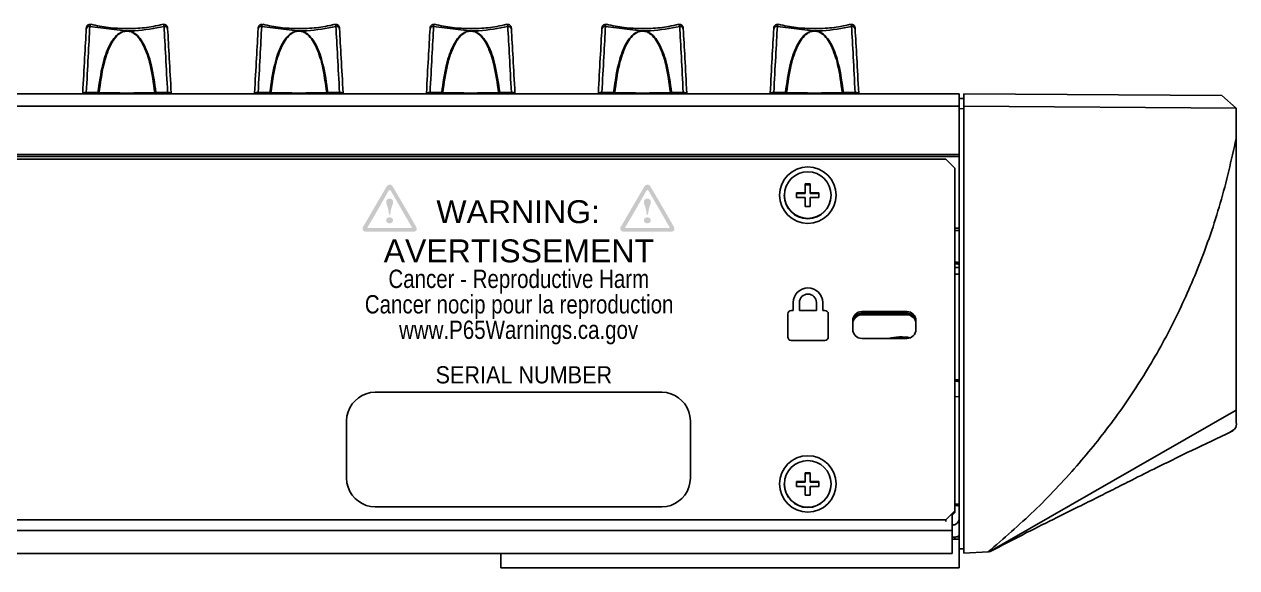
# Model space of a CAD drawing. Header units: inches. Extents: x 1.2 to 43.4, y 1.7 to 28.6.
# Drawn here: x 38.1 to 43.39, y 24.25 to 26.62 of the extents above; entities that cross this region are included whole.
import ezdxf

# ---------------------------------------------------------------- set-up
doc = ezdxf.new("R2010")
doc.units = ezdxf.units.IN
doc.header["$MEASUREMENT"] = 0
doc.layers.add('ARTWORK', color=2, linetype='Continuous')
doc.styles.add('Arial', font='arial.ttf')

msp = doc.modelspace()

# ---------------------------------------------------------------- hatches: boundary and pattern name
at = {"layer": 'ARTWORK'}
h = msp.add_hatch(color=256, dxfattribs=at)
h.paths.add_polyline_path([(39.8006, 25.7158), (39.5965, 25.7158), (39.592, 25.7161), (39.5883, 25.7171), (39.5852, 25.7186), (39.5829, 25.7206), (39.5812, 25.7228), (39.5801, 25.7254), (39.5797, 25.7281), (39.5798, 25.7309), (39.5805, 25.7336), (39.5817, 25.7362), (39.5914, 25.7528), (39.6005, 25.7685), (39.6092, 25.7835), (39.6179, 25.7984), (39.6268, 25.8137), (39.6362, 25.8298), (39.6463, 25.8471), (39.6574, 25.8661), (39.6698, 25.8872), (39.6837, 25.9109), (39.686, 25.9142), (39.6886, 25.9169), (39.6914, 25.919), (39.6943, 25.9204), (39.6973, 25.9211), (39.7003, 25.9211), (39.7033, 25.9203), (39.7061, 25.9187), (39.7088, 25.9163), (39.7112, 25.913), (39.7225, 25.8941), (39.7335, 25.8755), (39.7443, 25.8571), (39.7548, 25.8391), (39.7651, 25.8214), (39.7752, 25.8039), (39.785, 25.7868), (39.7947, 25.7701), (39.8041, 25.7537), (39.8132, 25.7376), (39.8148, 25.7344), (39.8158, 25.7313), (39.8161, 25.7282), (39.8159, 25.7253), (39.815, 25.7227), (39.8135, 25.7204), (39.8113, 25.7185), (39.8084, 25.717), (39.8049, 25.7161)])
h.paths.add_polyline_path([(39.7129, 25.7652), (39.7127, 25.7631), (39.7122, 25.7611), (39.7113, 25.7593), (39.7101, 25.7576), (39.7086, 25.7561), (39.7069, 25.7548), (39.7049, 25.7538), (39.7027, 25.753), (39.7004, 25.7525), (39.6979, 25.7524), (39.6954, 25.7525), (39.6931, 25.753), (39.6909, 25.7538), (39.6889, 25.7548), (39.6871, 25.7561), (39.6856, 25.7575), (39.6844, 25.7592), (39.6834, 25.7611), (39.6829, 25.7631), (39.6827, 25.7652), (39.6829, 25.7673), (39.6834, 25.7693), (39.6844, 25.7711), (39.6856, 25.7728), (39.6871, 25.7744), (39.6889, 25.7757), (39.6909, 25.7767), (39.6931, 25.7775), (39.6954, 25.778), (39.6979, 25.7782), (39.7004, 25.778), (39.7027, 25.7775), (39.7049, 25.7767), (39.7069, 25.7756), (39.7086, 25.7743), (39.7101, 25.7728), (39.7113, 25.7711), (39.7122, 25.7692), (39.7127, 25.7673)], flags=0)
h.paths.add_polyline_path([(39.6954, 25.7901), (39.6939, 25.8008), (39.6924, 25.8096), (39.6907, 25.8168), (39.689, 25.8226), (39.6874, 25.8274), (39.686, 25.8313), (39.6847, 25.8348), (39.6837, 25.838), (39.6831, 25.8413), (39.6828, 25.8449), (39.683, 25.8477), (39.6835, 25.8502), (39.6844, 25.8524), (39.6855, 25.8544), (39.6869, 25.8561), (39.6886, 25.8575), (39.6906, 25.8586), (39.6928, 25.8594), (39.6952, 25.8598), (39.6979, 25.86), (39.7006, 25.8598), (39.703, 25.8594), (39.7053, 25.8586), (39.7073, 25.8575), (39.709, 25.8561), (39.7104, 25.8544), (39.7116, 25.8524), (39.7124, 25.8502), (39.7129, 25.8477), (39.7131, 25.8449), (39.7129, 25.8413), (39.7122, 25.838), (39.7112, 25.8348), (39.71, 25.8313), (39.7085, 25.8274), (39.7069, 25.8226), (39.7052, 25.8168), (39.7036, 25.8096), (39.702, 25.8008), (39.7006, 25.7901)], flags=0)
h.paths.add_polyline_path([(39.7878, 25.7317), (39.7649, 25.7318), (39.743, 25.732), (39.7221, 25.732), (39.7023, 25.732), (39.6836, 25.732), (39.6661, 25.732), (39.6497, 25.7319), (39.6344, 25.7318), (39.6205, 25.7317), (39.6077, 25.7317), (39.6059, 25.7317), (39.6044, 25.7317), (39.6031, 25.7318), (39.6022, 25.732), (39.6015, 25.7324), (39.6012, 25.7329), (39.6011, 25.7336), (39.6013, 25.7346), (39.6019, 25.7358), (39.6028, 25.7374), (39.6137, 25.7553), (39.6249, 25.7743), (39.6362, 25.7937), (39.6473, 25.8129), (39.6579, 25.8314), (39.6676, 25.8486), (39.6762, 25.8639), (39.6835, 25.8768), (39.689, 25.8867), (39.6926, 25.893), (39.6935, 25.8944), (39.6945, 25.8956), (39.6956, 25.8964), (39.6968, 25.8969), (39.6979, 25.8971), (39.6991, 25.897), (39.7003, 25.8966), (39.7014, 25.8958), (39.7025, 25.8947), (39.7034, 25.8933), (39.7136, 25.8759), (39.7235, 25.8588), (39.7331, 25.8421), (39.7425, 25.8259), (39.7517, 25.81), (39.7606, 25.7946), (39.7692, 25.7795), (39.7777, 25.7648), (39.7859, 25.7505), (39.7939, 25.7366), (39.7945, 25.7352), (39.7947, 25.7342), (39.7945, 25.7333), (39.7941, 25.7327), (39.7934, 25.7322), (39.7924, 25.732), (39.7914, 25.7318), (39.7902, 25.7317), (39.789, 25.7317)], flags=16)
h.paths.add_polyline_path([(40.9252, 25.7158), (40.7211, 25.7158), (40.7166, 25.7161), (40.7129, 25.7171), (40.7098, 25.7186), (40.7075, 25.7206), (40.7058, 25.7228), (40.7047, 25.7254), (40.7043, 25.7281), (40.7044, 25.7309), (40.7051, 25.7336), (40.7063, 25.7362), (40.716, 25.7528), (40.7251, 25.7685), (40.7338, 25.7835), (40.7425, 25.7984), (40.7514, 25.8137), (40.7608, 25.8298), (40.7709, 25.8471), (40.782, 25.8661), (40.7944, 25.8872), (40.8084, 25.9109), (40.8106, 25.9142), (40.8132, 25.9169), (40.816, 25.919), (40.8189, 25.9204), (40.8219, 25.9211), (40.825, 25.9211), (40.8279, 25.9203), (40.8308, 25.9187), (40.8334, 25.9163), (40.8358, 25.913), (40.8471, 25.8941), (40.8581, 25.8755), (40.8689, 25.8571), (40.8794, 25.8391), (40.8897, 25.8214), (40.8998, 25.8039), (40.9096, 25.7868), (40.9193, 25.7701), (40.9287, 25.7537), (40.9378, 25.7376), (40.9394, 25.7344), (40.9404, 25.7313), (40.9407, 25.7282), (40.9405, 25.7253), (40.9396, 25.7227), (40.9381, 25.7204), (40.9359, 25.7185), (40.933, 25.717), (40.9295, 25.7161)])
h.paths.add_polyline_path([(40.8375, 25.7652), (40.8373, 25.7631), (40.8368, 25.7611), (40.8359, 25.7593), (40.8347, 25.7576), (40.8332, 25.7561), (40.8315, 25.7548), (40.8295, 25.7538), (40.8274, 25.753), (40.825, 25.7525), (40.8225, 25.7524), (40.82, 25.7525), (40.8177, 25.753), (40.8155, 25.7538), (40.8135, 25.7548), (40.8117, 25.7561), (40.8102, 25.7575), (40.809, 25.7592), (40.808, 25.7611), (40.8075, 25.7631), (40.8073, 25.7652), (40.8075, 25.7673), (40.808, 25.7693), (40.809, 25.7711), (40.8102, 25.7728), (40.8117, 25.7744), (40.8135, 25.7757), (40.8155, 25.7767), (40.8177, 25.7775), (40.82, 25.778), (40.8225, 25.7782), (40.825, 25.778), (40.8274, 25.7775), (40.8295, 25.7767), (40.8315, 25.7756), (40.8332, 25.7743), (40.8347, 25.7728), (40.8359, 25.7711), (40.8368, 25.7692), (40.8373, 25.7673)], flags=0)
h.paths.add_polyline_path([(40.82, 25.7901), (40.8185, 25.8008), (40.817, 25.8096), (40.8153, 25.8168), (40.8137, 25.8226), (40.8121, 25.8274), (40.8106, 25.8313), (40.8093, 25.8348), (40.8083, 25.838), (40.8077, 25.8413), (40.8075, 25.8449), (40.8076, 25.8477), (40.8082, 25.8502), (40.809, 25.8524), (40.8101, 25.8544), (40.8116, 25.8561), (40.8133, 25.8575), (40.8152, 25.8586), (40.8174, 25.8594), (40.8199, 25.8598), (40.8225, 25.86), (40.8252, 25.8598), (40.8277, 25.8594), (40.8299, 25.8586), (40.8319, 25.8575), (40.8336, 25.8561), (40.835, 25.8544), (40.8362, 25.8524), (40.837, 25.8502), (40.8375, 25.8477), (40.8377, 25.8449), (40.8375, 25.8413), (40.8368, 25.838), (40.8358, 25.8348), (40.8346, 25.8313), (40.8331, 25.8274), (40.8315, 25.8226), (40.8299, 25.8168), (40.8282, 25.8096), (40.8266, 25.8008), (40.8252, 25.7901)], flags=0)
h.paths.add_polyline_path([(40.9124, 25.7317), (40.8895, 25.7318), (40.8676, 25.732), (40.8467, 25.732), (40.8269, 25.732), (40.8082, 25.732), (40.7907, 25.732), (40.7743, 25.7319), (40.7591, 25.7318), (40.7451, 25.7317), (40.7323, 25.7317), (40.7305, 25.7317), (40.729, 25.7317), (40.7278, 25.7318), (40.7268, 25.732), (40.7261, 25.7324), (40.7258, 25.7329), (40.7257, 25.7336), (40.7259, 25.7346), (40.7265, 25.7358), (40.7274, 25.7374), (40.7383, 25.7553), (40.7495, 25.7743), (40.7608, 25.7937), (40.7719, 25.8129), (40.7825, 25.8314), (40.7922, 25.8486), (40.8008, 25.8639), (40.8081, 25.8768), (40.8136, 25.8867), (40.8172, 25.893), (40.8181, 25.8944), (40.8191, 25.8956), (40.8202, 25.8964), (40.8214, 25.8969), (40.8226, 25.8971), (40.8237, 25.897), (40.8249, 25.8966), (40.826, 25.8958), (40.8271, 25.8947), (40.8281, 25.8933), (40.8382, 25.8759), (40.8481, 25.8588), (40.8577, 25.8421), (40.8671, 25.8259), (40.8763, 25.81), (40.8852, 25.7946), (40.8938, 25.7795), (40.9023, 25.7648), (40.9105, 25.7505), (40.9184, 25.7366), (40.9191, 25.7352), (40.9193, 25.7342), (40.9191, 25.7333), (40.9187, 25.7327), (40.918, 25.7322), (40.917, 25.732), (40.916, 25.7318), (40.9148, 25.7317), (40.9136, 25.7317)], flags=16)

# ---------------------------------------------------------------- linework, layer by layer
for p, q in [((38.3743, 26.6036), (38.3742, 26.6008)), ((38.5443, 26.5918), (38.3898, 26.6111)), ((39.1243, 26.6036), (39.1242, 26.6008)), ((39.2943, 26.5918), (39.1398, 26.6111)), ((39.8743, 26.6036), (39.8742, 26.6008)), ((40.0443, 26.5918), (39.8898, 26.6111)), ((40.6243, 26.6036), (40.6242, 26.6008)), ((40.7943, 26.5918), (40.6398, 26.6111)), ((41.3743, 26.6036), (41.3742, 26.6008)), ((41.5443, 26.5918), (41.3898, 26.6111)), ((26.2938, 26.3178), (42.1835, 26.3178)), ((38.3586, 26.3178), (38.3586, 26.3208)), ((38.3742, 26.3227), (38.4252, 26.3227)), ((38.4301, 26.3226), (38.4252, 26.3227)), ((38.6781, 26.3227), (38.6732, 26.3226)), ((38.6781, 26.3227), (38.729, 26.3227)), ((38.7446, 26.3178), (38.7446, 26.3208)), ((39.1086, 26.3178), (39.1086, 26.3208)), ((39.1242, 26.3227), (39.1752, 26.3227)), ((39.1801, 26.3226), (39.1752, 26.3227)), ((39.4281, 26.3227), (39.4232, 26.3226)), ((39.4281, 26.3227), (39.479, 26.3227)), ((39.4946, 26.3178), (39.4946, 26.3208)), ((39.8586, 26.3178), (39.8586, 26.3208)), ((39.8742, 26.3227), (39.9252, 26.3227)), ((39.9301, 26.3226), (39.9252, 26.3227)), ((40.1781, 26.3227), (40.1732, 26.3226)), ((40.1781, 26.3227), (40.229, 26.3227)), ((40.2446, 26.3178), (40.2446, 26.3208)), ((40.6086, 26.3178), (40.6086, 26.3208)), ((40.6242, 26.3227), (40.6752, 26.3227)), ((40.6801, 26.3226), (40.6752, 26.3227)), ((40.9281, 26.3227), (40.9232, 26.3226)), ((40.9281, 26.3227), (40.979, 26.3227)), ((40.9946, 26.3178), (40.9946, 26.3208)), ((41.3586, 26.3178), (41.3586, 26.3208)), ((41.3742, 26.3227), (41.4252, 26.3227)), ((41.4301, 26.3226), (41.4252, 26.3227)), ((41.6781, 26.3227), (41.6732, 26.3226)), ((41.6781, 26.3227), (41.729, 26.3227)), ((41.7446, 26.3178), (41.7446, 26.3208)), ((42.1835, 26.3178), (42.1835, 24.2494)), ((42.2032, 26.2976), (42.1835, 26.2973)), ((42.2032, 26.3177), (42.2032, 24.3129)), ((42.2032, 26.3177), (43.3292, 26.3105)), ((43.3922, 26.2552), (43.3292, 26.3105)), ((42.1835, 26.263), (26.2938, 26.263)), ((42.2032, 26.2526), (42.1835, 26.2525)), ((43.3922, 26.2552), (42.2032, 26.2628)), ((43.3922, 24.8826), (43.3922, 26.2552)), ((26.2938, 26.052), (42.1835, 26.052)), ((26.2938, 26.0433), (42.1835, 26.0433)), ((26.3528, 26.0315), (42.1245, 26.0315)), ((42.1639, 25.9924), (42.1245, 26.0315)), ((42.1639, 25.9924), (42.1639, 24.49)), ((41.4198, 25.8751), (41.4198, 25.8744)), ((41.5113, 25.8859), (41.4729, 25.8859)), ((41.4729, 25.8859), (41.4729, 25.8644)), ((41.5113, 25.8823), (41.4729, 25.8823)), ((41.5329, 25.924), (41.5113, 25.924)), ((41.5113, 25.8823), (41.5113, 25.924)), ((41.5329, 25.9204), (41.5113, 25.9204)), ((41.5329, 25.8823), (41.5329, 25.924)), ((41.5713, 25.8859), (41.5329, 25.8859)), ((41.5713, 25.8823), (41.5329, 25.8823)), ((41.5713, 25.8644), (41.5713, 25.8859)), ((41.6245, 25.8744), (41.6245, 25.8751)), ((41.4729, 25.8644), (41.5113, 25.8644)), ((41.5113, 25.8644), (41.5113, 25.8263)), ((41.5113, 25.8263), (41.5329, 25.8263)), ((41.5329, 25.8263), (41.5329, 25.8644)), ((41.5329, 25.8644), (41.5713, 25.8644)), ((42.1639, 25.7307), (42.1835, 25.7307)), ((42.1639, 25.7211), (42.1835, 25.7211)), ((42.1639, 25.5589), (42.1835, 25.5589)), ((41.9552, 25.3672), (41.7583, 25.3672)), ((41.7583, 25.3595), (41.7583, 25.3672)), ((41.9552, 25.3595), (41.7583, 25.3595)), ((41.9552, 25.3594), (41.7583, 25.3594)), ((41.7583, 25.3531), (41.7583, 25.3594)), ((41.7583, 25.3531), (41.9552, 25.3531)), ((41.9552, 25.3595), (41.9552, 25.3672)), ((41.9552, 25.3531), (41.9552, 25.3594)), ((41.719, 25.3281), (41.719, 25.289)), ((41.9946, 25.289), (41.9946, 25.3281)), ((41.7583, 25.2499), (41.9552, 25.2499)), ((41.8766, 25.2513), (41.8766, 25.2499)), ((41.5329, 24.6638), (41.5113, 24.6638)), ((41.5113, 24.6221), (41.5113, 24.6638)), ((41.5329, 24.6602), (41.5113, 24.6602)), ((41.5329, 24.6221), (41.5329, 24.6638)), ((41.4198, 24.6149), (41.4198, 24.6142)), ((41.5113, 24.6257), (41.4729, 24.6257)), ((41.4729, 24.6257), (41.4729, 24.6042)), ((41.5113, 24.6221), (41.4729, 24.6221)), ((41.4729, 24.6042), (41.5113, 24.6042)), ((41.5113, 24.6042), (41.5113, 24.5661)), ((41.5713, 24.6257), (41.5329, 24.6257)), ((41.5713, 24.6221), (41.5329, 24.6221)), ((41.5329, 24.5661), (41.5329, 24.6042)), ((41.5329, 24.6042), (41.5713, 24.6042)), ((41.5713, 24.6042), (41.5713, 24.6257)), ((41.6245, 24.6142), (41.6245, 24.6149)), ((41.5113, 24.5661), (41.5329, 24.5661)), ((42.1245, 24.4586), (42.1639, 24.4977)), ((42.1245, 24.4586), (28.8023, 24.4586)), ((42.1245, 24.4509), (42.1245, 24.4586)), ((42.1639, 24.49), (42.152, 24.4783)), ((42.152, 24.4783), (42.152, 24.3119)), ((28.7051, 24.4112), (42.152, 24.4112)), ((42.1643, 24.4371), (42.152, 24.4371)), ((42.152, 24.3744), (42.1835, 24.3744)), ((42.1639, 24.3744), (42.1639, 24.3837)), ((42.169, 24.3846), (42.1835, 24.3846)), ((26.2938, 24.3119), (42.152, 24.3119)), ((40.1835, 24.3119), (40.1835, 24.2494)), ((42.2032, 24.3312), (42.1835, 24.3316)), ((42.3094, 24.3185), (42.2032, 24.3129)), ((40.1835, 24.2494), (42.1835, 24.2494))]:
    msp.add_line(p, q)
at = {"flags": 128}
for points in [[(42.1639, 25.5312), (42.1678, 25.5311), (42.1835, 25.5305), (42.1835, 25.5305)], [(42.1639, 24.9962), (42.1678, 24.9961), (42.1835, 24.9955), (42.1835, 24.9955)], [(42.3135, 24.3187), (42.8469, 24.6245), (43.3922, 24.9371)]]:
    msp.add_lwpolyline(points, dxfattribs=at)
for centre, radius in [((41.5228, 25.8753), 0.1233), ((41.5226, 25.8753), 0.1018), ((41.5228, 24.6151), 0.1233), ((41.5226, 24.6151), 0.1018)]:
    msp.add_circle(centre, radius)
for centre, radius, start, end in [((38.3875, 26.5976), 0.0137, 80.4368, 166.6254), ((38.4747, 26.5742), 0.0718, 13.2301, 14.1838), ((38.6286, 26.5742), 0.0718, 165.8162, 166.7699), ((38.7158, 26.5976), 0.0137, 13.3745, 99.5623), ((39.1375, 26.5976), 0.0137, 80.4372, 166.6259), ((39.2097, 26.5706), 0.0872, 13.3008, 14.0857), ((39.3849, 26.5727), 0.0783, 165.8696, 166.7438), ((39.4658, 26.5976), 0.0137, 13.3747, 99.5622), ((39.8875, 26.5976), 0.0137, 80.4365, 166.6266), ((39.9719, 26.5735), 0.0746, 13.262, 14.1793), ((40.1267, 26.5747), 0.0699, 165.8169, 166.7965), ((40.2158, 26.5976), 0.0137, 13.3759, 99.563), ((40.6375, 26.5976), 0.0137, 80.4365, 166.6266), ((40.7219, 26.5735), 0.0746, 13.262, 14.1793), ((40.8767, 26.5747), 0.0699, 165.8169, 166.7965), ((40.9658, 26.5976), 0.0137, 13.3759, 99.563), ((41.3875, 26.5976), 0.0137, 80.437, 166.6241), ((41.4766, 26.5747), 0.0699, 13.2035, 14.1831), ((41.6267, 26.5747), 0.0699, 165.8169, 166.7965), ((41.7158, 26.5976), 0.0137, 13.3759, 99.563), ((38.5516, 30.3527), 4.0319, 268.2726, 271.7274), ((39.3016, 30.3527), 4.0319, 268.2726, 271.7274), ((40.0516, 30.3527), 4.0319, 268.2726, 271.7274), ((40.8016, 30.3527), 4.0319, 268.2726, 271.7274), ((41.5516, 30.3527), 4.0319, 268.2726, 271.7274), ((41.5221, 25.8749), 0.1024, 180.2691, 359.7309), ((42.1548, 25.0212), 0.5612, 87.0602, 89.0712), ((42.1672, 25.5387), 0.0373, 64.0841, 95.1918), ((41.7582, 25.3279), 0.0392, 89.7873, 179.784), ((41.7582, 25.3202), 0.0392, 89.7873, 179.784), ((41.7582, 25.3201), 0.0392, 89.7873, 179.784), ((41.7582, 25.3138), 0.0392, 89.7873, 179.784), ((41.9553, 25.3279), 0.0392, 0.2148, 90.2139), ((41.9553, 25.3202), 0.0392, 0.2148, 90.2139), ((41.9553, 25.3201), 0.0392, 0.2148, 90.2139), ((41.9553, 25.3138), 0.0392, 0.2148, 90.2139), ((41.7582, 25.2891), 0.0392, 180.216, 270.2128), ((41.9297, 25.0297), 0.227, 79.6543, 104.0312), ((41.9553, 25.2891), 0.0392, 269.786, 359.7852), ((42.1479, 24.3047), 0.7656, 87.3288, 88.803), ((42.1672, 25.0264), 0.0373, 64.0827, 95.1933), ((41.5221, 24.6147), 0.1024, 180.2692, 359.7308), ((42.1537, 23.9346), 0.5927, 87.1138, 89.0178), ((42.1672, 24.4836), 0.0373, 64.0823, 95.1936), ((42.1515, 24.4663), 0.032, 270, 0), ((42.1515, 24.4663), 0.0836, 270, 292.9567)]:
    msp.add_arc(centre, radius, start, end)
for centre, major_axis, ratio, start_param, end_param in [((38.3572, 26.2308), (0.027, 0.5183), 0.00637, 0.776352, 1.396595), ((38.3728, 26.23), (0.027, 0.534), 0.006184, 0.776333, 1.396576), ((38.7305, 26.23), (-0.027, 0.534), 0.006184, 4.88661, 5.506852), ((38.7461, 26.2308), (-0.027, 0.5183), 0.00637, 4.886591, 5.506833), ((39.1072, 26.2308), (0.027, 0.5183), 0.00637, 0.776352, 1.396595), ((39.1228, 26.23), (0.027, 0.534), 0.006184, 0.776333, 1.396576), ((39.4805, 26.23), (-0.027, 0.534), 0.006184, 4.88661, 5.506852), ((39.4961, 26.2308), (-0.027, 0.5183), 0.00637, 4.886591, 5.506833), ((39.8572, 26.2308), (0.027, 0.5183), 0.00637, 0.776352, 1.396595), ((39.8728, 26.23), (0.027, 0.534), 0.006184, 0.776333, 1.396576), ((40.2305, 26.23), (-0.027, 0.534), 0.006184, 4.88661, 5.506852), ((40.2461, 26.2308), (-0.027, 0.5183), 0.00637, 4.886591, 5.506833), ((40.6072, 26.2308), (0.027, 0.5183), 0.00637, 0.776352, 1.396595), ((40.6228, 26.23), (0.027, 0.534), 0.006184, 0.776333, 1.396576), ((40.9805, 26.23), (-0.027, 0.534), 0.006184, 4.88661, 5.506852), ((40.9961, 26.2308), (-0.027, 0.5183), 0.00637, 4.886591, 5.506833), ((41.3572, 26.2308), (0.027, 0.5183), 0.00637, 0.776352, 1.396595), ((41.3728, 26.23), (0.027, 0.534), 0.006184, 0.776333, 1.396576), ((41.7305, 26.23), (-0.027, 0.534), 0.006184, 4.88661, 5.506852), ((41.7461, 26.2308), (-0.027, 0.5183), 0.00637, 4.886591, 5.506833)]:
    msp.add_ellipse(centre, major_axis=major_axis, ratio=ratio, start_param=start_param, end_param=end_param)
for points, knots in [([(38.3936, 26.6197), (38.393, 26.6199), (38.3904, 26.6208), (38.386, 26.6201), (38.3816, 26.6181), (38.3785, 26.6154), (38.3766, 26.6128), (38.3754, 26.6103), (38.3749, 26.6084), (38.3746, 26.6071), (38.3745, 26.6065), (38.3745, 26.6061), (38.3744, 26.6055), (38.3744, 26.6049), (38.3743, 26.6039), (38.3743, 26.6036)], [0, 0, 0, 0, 0.0563983, 0.2383387, 0.3790939, 0.4956336, 0.5941123, 0.6751101, 0.7374364, 0.7733, 0.7938268, 0.8135781, 0.8469305, 0.9473815, 1, 1, 1, 1]), ([(38.3936, 26.6195), (38.3934, 26.6197), (38.3928, 26.62), (38.3914, 26.617), (38.3903, 26.613), (38.3898, 26.6111)], [0, 0, 0, 0, 0.2545912, 0.6579964, 1, 1, 1, 1]), ([(38.7094, 26.6209), (38.695, 26.6175), (38.656, 26.6083), (38.5887, 26.6015), (38.5102, 26.6018), (38.4444, 26.6088), (38.4068, 26.6177), (38.3939, 26.6208)], [0, 0, 0, 0, 0.141386, 0.384677, 0.628865, 0.872388, 1, 1, 1, 1]), ([(38.7135, 26.6111), (38.713, 26.613), (38.7119, 26.617), (38.7105, 26.6201), (38.7099, 26.6197), (38.7097, 26.6195)], [0, 0, 0, 0, 0.3408459, 0.7428835, 1, 1, 1, 1]), ([(38.729, 26.6036), (38.7289, 26.604), (38.7289, 26.6052), (38.7288, 26.6056), (38.7288, 26.6065), (38.7286, 26.6073), (38.7283, 26.6089), (38.7276, 26.6112), (38.7258, 26.6143), (38.7226, 26.6176), (38.7178, 26.6199), (38.7132, 26.6208), (38.7106, 26.6199), (38.7098, 26.6197)], [0, 0, 0, 0, 0.067642, 0.176254, 0.20524, 0.228483, 0.274153, 0.346937, 0.447211, 0.59622, 0.753305, 0.922324, 1, 1, 1, 1]), ([(39.1436, 26.6197), (39.143, 26.6199), (39.1404, 26.6208), (39.136, 26.6201), (39.1316, 26.6181), (39.1285, 26.6154), (39.1266, 26.6128), (39.1254, 26.6103), (39.1249, 26.6084), (39.1246, 26.6071), (39.1245, 26.6065), (39.1245, 26.6061), (39.1244, 26.6055), (39.1244, 26.6049), (39.1243, 26.6039), (39.1243, 26.6036)], [0, 0, 0, 0, 0.0563982, 0.2383383, 0.3790933, 0.4956329, 0.5941166, 0.6751105, 0.7374368, 0.7733003, 0.7938271, 0.8135784, 0.8469308, 0.9473816, 1, 1, 1, 1]), ([(39.1436, 26.6195), (39.1434, 26.6197), (39.1428, 26.62), (39.1414, 26.617), (39.1403, 26.613), (39.1398, 26.6111)], [0, 0, 0, 0, 0.254591, 0.657995, 1, 1, 1, 1]), ([(39.4594, 26.6209), (39.445, 26.6175), (39.406, 26.6083), (39.3387, 26.6015), (39.2602, 26.6018), (39.1944, 26.6088), (39.1568, 26.6177), (39.1439, 26.6208)], [0, 0, 0, 0, 0.141386, 0.384676, 0.628864, 0.872388, 1, 1, 1, 1]), ([(39.4635, 26.6111), (39.463, 26.613), (39.4619, 26.617), (39.4605, 26.6201), (39.4599, 26.6197), (39.4597, 26.6195)], [0, 0, 0, 0, 0.3408476, 0.7428849, 1, 1, 1, 1]), ([(39.479, 26.6036), (39.4789, 26.604), (39.4789, 26.6052), (39.4788, 26.6056), (39.4788, 26.6065), (39.4786, 26.6073), (39.4783, 26.6089), (39.4776, 26.6112), (39.4758, 26.6143), (39.4726, 26.6176), (39.4678, 26.6199), (39.4632, 26.6208), (39.4606, 26.6199), (39.4598, 26.6197)], [0, 0, 0, 0, 0.0676416, 0.1762522, 0.2052382, 0.2284815, 0.2741509, 0.3469371, 0.447201, 0.5962154, 0.753299, 0.9223077, 1, 1, 1, 1]), ([(39.8936, 26.6197), (39.893, 26.6199), (39.8904, 26.6208), (39.886, 26.6201), (39.8816, 26.6181), (39.8785, 26.6154), (39.8766, 26.6128), (39.8754, 26.6103), (39.8749, 26.6084), (39.8746, 26.6071), (39.8745, 26.6065), (39.8745, 26.6061), (39.8744, 26.6055), (39.8744, 26.6049), (39.8743, 26.6039), (39.8743, 26.6036)], [0, 0, 0, 0, 0.056399, 0.238331, 0.379095, 0.495635, 0.594109, 0.675107, 0.737434, 0.773299, 0.793826, 0.813577, 0.84693, 0.947381, 1, 1, 1, 1]), ([(39.8936, 26.6195), (39.8934, 26.6197), (39.8928, 26.62), (39.8914, 26.617), (39.8903, 26.613), (39.8898, 26.6111)], [0, 0, 0, 0, 0.2545912, 0.6579964, 1, 1, 1, 1]), ([(40.2094, 26.6209), (40.195, 26.6175), (40.156, 26.6083), (40.0887, 26.6015), (40.0102, 26.6018), (39.9444, 26.6088), (39.9068, 26.6177), (39.8939, 26.6208)], [0, 0, 0, 0, 0.141387, 0.384676, 0.628864, 0.872389, 1, 1, 1, 1]), ([(40.2135, 26.6111), (40.213, 26.613), (40.2119, 26.617), (40.2105, 26.6201), (40.2099, 26.6197), (40.2097, 26.6195)], [0, 0, 0, 0, 0.3408451, 0.7428839, 1, 1, 1, 1]), ([(40.229, 26.6036), (40.2289, 26.604), (40.2289, 26.6052), (40.2288, 26.6056), (40.2288, 26.6065), (40.2286, 26.6073), (40.2283, 26.6089), (40.2276, 26.6112), (40.2258, 26.6143), (40.2226, 26.6176), (40.2178, 26.6199), (40.2132, 26.6208), (40.2106, 26.6199), (40.2098, 26.6197)], [0, 0, 0, 0, 0.067642, 0.176254, 0.205239, 0.228482, 0.274152, 0.346939, 0.447212, 0.596214, 0.753315, 0.922324, 1, 1, 1, 1]), ([(40.6436, 26.6197), (40.643, 26.6199), (40.6404, 26.6208), (40.636, 26.6201), (40.6316, 26.6181), (40.6285, 26.6154), (40.6266, 26.6128), (40.6254, 26.6103), (40.6249, 26.6084), (40.6246, 26.6071), (40.6245, 26.6065), (40.6245, 26.6061), (40.6244, 26.6055), (40.6244, 26.6049), (40.6243, 26.6039), (40.6243, 26.6036)], [0, 0, 0, 0, 0.056398, 0.23833, 0.379094, 0.495634, 0.594118, 0.675108, 0.737435, 0.7733, 0.793827, 0.813577, 0.84693, 0.947381, 1, 1, 1, 1]), ([(40.6436, 26.6195), (40.6434, 26.6197), (40.6428, 26.62), (40.6414, 26.617), (40.6403, 26.613), (40.6398, 26.6111)], [0, 0, 0, 0, 0.2545912, 0.6579964, 1, 1, 1, 1]), ([(40.9594, 26.6209), (40.945, 26.6175), (40.906, 26.6083), (40.8387, 26.6015), (40.7602, 26.6018), (40.6944, 26.6088), (40.6568, 26.6177), (40.6439, 26.6208)], [0, 0, 0, 0, 0.141386, 0.384677, 0.628863, 0.872387, 1, 1, 1, 1]), ([(40.9635, 26.6111), (40.963, 26.613), (40.9619, 26.617), (40.9605, 26.6201), (40.9599, 26.6197), (40.9597, 26.6195)], [0, 0, 0, 0, 0.3408451, 0.7428839, 1, 1, 1, 1]), ([(40.979, 26.6036), (40.9789, 26.604), (40.9789, 26.6052), (40.9788, 26.6056), (40.9788, 26.6065), (40.9786, 26.6073), (40.9783, 26.6089), (40.9776, 26.6112), (40.9758, 26.6143), (40.9726, 26.6176), (40.9678, 26.6199), (40.9632, 26.6208), (40.9606, 26.6199), (40.9598, 26.6197)], [0, 0, 0, 0, 0.067642, 0.176254, 0.20524, 0.228483, 0.274153, 0.34694, 0.447213, 0.596229, 0.753314, 0.922324, 1, 1, 1, 1]), ([(41.3936, 26.6197), (41.393, 26.6199), (41.3904, 26.6208), (41.386, 26.6201), (41.3816, 26.6181), (41.3785, 26.6154), (41.3766, 26.6128), (41.3754, 26.6103), (41.3749, 26.6084), (41.3746, 26.6071), (41.3745, 26.6065), (41.3745, 26.6061), (41.3744, 26.6055), (41.3744, 26.6049), (41.3743, 26.6039), (41.3743, 26.6036)], [0, 0, 0, 0, 0.056398, 0.238347, 0.379094, 0.495633, 0.594117, 0.675107, 0.737438, 0.7733, 0.793827, 0.813579, 0.846931, 0.947382, 1, 1, 1, 1]), ([(41.3936, 26.6195), (41.3934, 26.6197), (41.3928, 26.62), (41.3914, 26.617), (41.3903, 26.613), (41.3898, 26.6111)], [0, 0, 0, 0, 0.2545912, 0.6579964, 1, 1, 1, 1]), ([(41.7094, 26.6209), (41.695, 26.6175), (41.656, 26.6083), (41.5887, 26.6015), (41.5102, 26.6018), (41.4444, 26.6088), (41.4068, 26.6177), (41.3939, 26.6208)], [0, 0, 0, 0, 0.141386, 0.384677, 0.628865, 0.872387, 1, 1, 1, 1]), ([(41.7135, 26.6111), (41.713, 26.613), (41.7119, 26.617), (41.7105, 26.6201), (41.7099, 26.6197), (41.7097, 26.6195)], [0, 0, 0, 0, 0.340844, 0.742882, 1, 1, 1, 1]), ([(41.729, 26.6036), (41.7289, 26.604), (41.7289, 26.6052), (41.7288, 26.6056), (41.7288, 26.6065), (41.7286, 26.6073), (41.7283, 26.6089), (41.7276, 26.6112), (41.7258, 26.6143), (41.7226, 26.6176), (41.7178, 26.6199), (41.7132, 26.6208), (41.7106, 26.6199), (41.7098, 26.6197)], [0, 0, 0, 0, 0.0676418, 0.1762542, 0.2052396, 0.2284832, 0.2741564, 0.3469379, 0.4472116, 0.5962277, 0.7533132, 0.9223239, 1, 1, 1, 1]), ([(38.4252, 26.3227), (38.431, 26.3647), (38.4413, 26.439), (38.467, 26.5152), (38.4934, 26.559), (38.5134, 26.5796), (38.5324, 26.5895), (38.5413, 26.5912), (38.5443, 26.5918)], [0, 0, 0, 0, 0.384499, 0.68042, 0.799323, 0.918137, 0.973053, 1, 1, 1, 1]), ([(38.5446, 26.5907), (38.5417, 26.5901), (38.5331, 26.5883), (38.5147, 26.5784), (38.4956, 26.5577), (38.4702, 26.5139), (38.4456, 26.4379), (38.4357, 26.3642), (38.4301, 26.3226)], [0, 0, 0, 0, 0.0262982, 0.0802933, 0.1984396, 0.3174662, 0.614765, 1, 1, 1, 1]), ([(38.5443, 26.5918), (38.546, 26.5922), (38.55, 26.5932), (38.5552, 26.593), (38.5582, 26.592), (38.559, 26.5918)], [0, 0, 0, 0, 0.350005, 0.8346426, 1, 1, 1, 1]), ([(38.5587, 26.5907), (38.555, 26.5909), (38.5502, 26.5913), (38.5455, 26.5908), (38.5446, 26.5907)], [0, 0, 0, 0, 0.795071, 1, 1, 1, 1]), ([(38.6732, 26.3226), (38.6676, 26.3642), (38.6577, 26.4379), (38.6331, 26.5139), (38.6077, 26.5577), (38.5886, 26.5784), (38.5702, 26.5883), (38.5616, 26.5901), (38.5587, 26.5907)], [0, 0, 0, 0, 0.3852349, 0.6825336, 0.8015599, 0.9197067, 0.9737018, 1, 1, 1, 1]), ([(38.7135, 26.6111), (38.6716, 26.603), (38.6206, 26.5931), (38.5682, 26.592), (38.559, 26.5918)], [0, 0, 0, 0, 0.824175, 1, 1, 1, 1]), ([(38.559, 26.5918), (38.562, 26.5912), (38.5709, 26.5895), (38.5899, 26.5796), (38.6099, 26.559), (38.6363, 26.5152), (38.662, 26.439), (38.6723, 26.3647), (38.6781, 26.3227)], [0, 0, 0, 0, 0.026947, 0.081864, 0.200677, 0.319581, 0.615501, 1, 1, 1, 1]), ([(38.7291, 26.6008), (38.7291, 26.601), (38.7291, 26.6023), (38.729, 26.603), (38.729, 26.6036)], [0, 0, 0, 0, 0.142873, 1, 1, 1, 1]), ([(39.1752, 26.3227), (39.181, 26.3647), (39.1913, 26.439), (39.217, 26.5152), (39.2434, 26.559), (39.2634, 26.5796), (39.2824, 26.5895), (39.2913, 26.5912), (39.2943, 26.5918)], [0, 0, 0, 0, 0.384499, 0.680419, 0.799323, 0.918136, 0.973052, 1, 1, 1, 1]), ([(39.2946, 26.5907), (39.2917, 26.5901), (39.2831, 26.5883), (39.2647, 26.5784), (39.2456, 26.5577), (39.2202, 26.5139), (39.1956, 26.4379), (39.1857, 26.3642), (39.1801, 26.3226)], [0, 0, 0, 0, 0.026298, 0.080294, 0.19844, 0.317466, 0.614765, 1, 1, 1, 1]), ([(39.2943, 26.5918), (39.296, 26.5922), (39.3, 26.5932), (39.3052, 26.593), (39.3082, 26.592), (39.309, 26.5918)], [0, 0, 0, 0, 0.34998, 0.834673, 1, 1, 1, 1]), ([(39.3087, 26.5907), (39.305, 26.5909), (39.3002, 26.5913), (39.2955, 26.5908), (39.2946, 26.5907)], [0, 0, 0, 0, 0.795091, 1, 1, 1, 1]), ([(39.4232, 26.3226), (39.4176, 26.3642), (39.4077, 26.4379), (39.3831, 26.5139), (39.3577, 26.5577), (39.3386, 26.5784), (39.3202, 26.5883), (39.3116, 26.5901), (39.3087, 26.5907)], [0, 0, 0, 0, 0.385235, 0.682534, 0.801561, 0.919707, 0.973702, 1, 1, 1, 1]), ([(39.4635, 26.6111), (39.4216, 26.603), (39.3706, 26.5931), (39.3182, 26.592), (39.309, 26.5918)], [0, 0, 0, 0, 0.824174, 1, 1, 1, 1]), ([(39.309, 26.5918), (39.312, 26.5912), (39.3209, 26.5895), (39.3399, 26.5796), (39.3599, 26.559), (39.3863, 26.5152), (39.412, 26.439), (39.4223, 26.3647), (39.4281, 26.3227)], [0, 0, 0, 0, 0.026948, 0.081864, 0.200677, 0.319581, 0.615501, 1, 1, 1, 1]), ([(39.4791, 26.6008), (39.4791, 26.601), (39.4791, 26.6023), (39.479, 26.603), (39.479, 26.6036)], [0, 0, 0, 0, 0.142871, 1, 1, 1, 1]), ([(39.9252, 26.3227), (39.931, 26.3647), (39.9413, 26.439), (39.967, 26.5152), (39.9934, 26.559), (40.0134, 26.5796), (40.0324, 26.5895), (40.0413, 26.5912), (40.0443, 26.5918)], [0, 0, 0, 0, 0.384499, 0.68042, 0.799324, 0.918138, 0.973053, 1, 1, 1, 1]), ([(40.0446, 26.5907), (40.0417, 26.5901), (40.0331, 26.5883), (40.0147, 26.5784), (39.9956, 26.5577), (39.9702, 26.5139), (39.9456, 26.4379), (39.9357, 26.3642), (39.9301, 26.3226)], [0, 0, 0, 0, 0.026298, 0.080294, 0.19844, 0.317466, 0.614765, 1, 1, 1, 1]), ([(40.0443, 26.5918), (40.046, 26.5922), (40.05, 26.5932), (40.0552, 26.593), (40.0582, 26.592), (40.059, 26.5918)], [0, 0, 0, 0, 0.350005, 0.8346426, 1, 1, 1, 1]), ([(40.0587, 26.5907), (40.055, 26.5909), (40.0502, 26.5913), (40.0455, 26.5908), (40.0446, 26.5907)], [0, 0, 0, 0, 0.795091, 1, 1, 1, 1]), ([(40.1732, 26.3226), (40.1676, 26.3642), (40.1577, 26.4379), (40.1331, 26.5139), (40.1077, 26.5577), (40.0886, 26.5784), (40.0702, 26.5883), (40.0616, 26.5901), (40.0587, 26.5907)], [0, 0, 0, 0, 0.385235, 0.682534, 0.801561, 0.919707, 0.973702, 1, 1, 1, 1]), ([(40.2135, 26.6111), (40.1716, 26.603), (40.1206, 26.5931), (40.0682, 26.592), (40.059, 26.5918)], [0, 0, 0, 0, 0.8241731, 1, 1, 1, 1]), ([(40.059, 26.5918), (40.062, 26.5912), (40.0709, 26.5895), (40.0899, 26.5796), (40.1099, 26.559), (40.1363, 26.5152), (40.162, 26.439), (40.1723, 26.3647), (40.1781, 26.3227)], [0, 0, 0, 0, 0.026946, 0.081864, 0.200677, 0.319581, 0.615501, 1, 1, 1, 1]), ([(40.2291, 26.6008), (40.2291, 26.601), (40.2291, 26.6023), (40.229, 26.603), (40.229, 26.6036)], [0, 0, 0, 0, 0.142871, 1, 1, 1, 1]), ([(40.6752, 26.3227), (40.681, 26.3647), (40.6913, 26.439), (40.717, 26.5152), (40.7434, 26.559), (40.7634, 26.5796), (40.7824, 26.5895), (40.7913, 26.5912), (40.7943, 26.5918)], [0, 0, 0, 0, 0.384499, 0.680419, 0.799323, 0.918136, 0.973053, 1, 1, 1, 1]), ([(40.7946, 26.5907), (40.7917, 26.5901), (40.7831, 26.5883), (40.7647, 26.5784), (40.7456, 26.5577), (40.7202, 26.5139), (40.6956, 26.4379), (40.6857, 26.3642), (40.6801, 26.3226)], [0, 0, 0, 0, 0.026298, 0.080294, 0.198441, 0.317467, 0.614765, 1, 1, 1, 1]), ([(40.7943, 26.5918), (40.796, 26.5922), (40.8, 26.5932), (40.8052, 26.593), (40.8082, 26.592), (40.809, 26.5918)], [0, 0, 0, 0, 0.350005, 0.8346426, 1, 1, 1, 1]), ([(40.8087, 26.5907), (40.805, 26.5909), (40.8002, 26.5913), (40.7955, 26.5908), (40.7946, 26.5907)], [0, 0, 0, 0, 0.795091, 1, 1, 1, 1]), ([(40.9232, 26.3226), (40.9176, 26.3642), (40.9077, 26.4379), (40.8831, 26.5139), (40.8577, 26.5577), (40.8386, 26.5784), (40.8202, 26.5883), (40.8116, 26.5901), (40.8087, 26.5907)], [0, 0, 0, 0, 0.385235, 0.682535, 0.801561, 0.919708, 0.973703, 1, 1, 1, 1]), ([(40.9635, 26.6111), (40.9216, 26.603), (40.8706, 26.5931), (40.8182, 26.592), (40.809, 26.5918)], [0, 0, 0, 0, 0.8241731, 1, 1, 1, 1]), ([(40.809, 26.5918), (40.812, 26.5912), (40.8209, 26.5895), (40.8399, 26.5796), (40.8599, 26.559), (40.8863, 26.5152), (40.912, 26.439), (40.9223, 26.3647), (40.9281, 26.3227)], [0, 0, 0, 0, 0.026947, 0.081864, 0.200677, 0.31958, 0.615501, 1, 1, 1, 1]), ([(40.9791, 26.6008), (40.9791, 26.601), (40.9791, 26.6023), (40.979, 26.603), (40.979, 26.6036)], [0, 0, 0, 0, 0.142871, 1, 1, 1, 1]), ([(41.4252, 26.3227), (41.431, 26.3647), (41.4413, 26.439), (41.467, 26.5152), (41.4934, 26.559), (41.5134, 26.5796), (41.5324, 26.5895), (41.5413, 26.5912), (41.5443, 26.5918)], [0, 0, 0, 0, 0.384499, 0.680419, 0.799323, 0.918136, 0.973053, 1, 1, 1, 1]), ([(41.5446, 26.5907), (41.5417, 26.5901), (41.5331, 26.5883), (41.5147, 26.5784), (41.4956, 26.5577), (41.4702, 26.5139), (41.4456, 26.4379), (41.4357, 26.3642), (41.4301, 26.3226)], [0, 0, 0, 0, 0.026297, 0.080292, 0.198439, 0.317465, 0.614765, 1, 1, 1, 1]), ([(41.5443, 26.5918), (41.546, 26.5922), (41.55, 26.5932), (41.5552, 26.593), (41.5582, 26.592), (41.559, 26.5918)], [0, 0, 0, 0, 0.350005, 0.8346426, 1, 1, 1, 1]), ([(41.5587, 26.5907), (41.555, 26.5909), (41.5502, 26.5913), (41.5455, 26.5908), (41.5446, 26.5907)], [0, 0, 0, 0, 0.795058, 1, 1, 1, 1]), ([(41.6732, 26.3226), (41.6676, 26.3642), (41.6577, 26.4379), (41.6331, 26.5139), (41.6077, 26.5577), (41.5886, 26.5784), (41.5702, 26.5883), (41.5616, 26.5901), (41.5587, 26.5907)], [0, 0, 0, 0, 0.385235, 0.682535, 0.801561, 0.919708, 0.973703, 1, 1, 1, 1]), ([(41.7135, 26.6111), (41.6716, 26.603), (41.6206, 26.5931), (41.5682, 26.592), (41.559, 26.5918)], [0, 0, 0, 0, 0.8241731, 1, 1, 1, 1]), ([(41.559, 26.5918), (41.562, 26.5912), (41.5709, 26.5895), (41.5899, 26.5796), (41.6099, 26.559), (41.6363, 26.5152), (41.662, 26.439), (41.6723, 26.3647), (41.6781, 26.3227)], [0, 0, 0, 0, 0.026947, 0.081864, 0.200677, 0.319581, 0.615501, 1, 1, 1, 1]), ([(41.7291, 26.6008), (41.7291, 26.601), (41.7291, 26.6023), (41.729, 26.603), (41.729, 26.6036)], [0, 0, 0, 0, 0.142875, 1, 1, 1, 1]), ([(38.3742, 26.3227), (38.3725, 26.3227), (38.369, 26.3227), (38.3643, 26.3223), (38.3608, 26.3218), (38.3589, 26.3213), (38.3587, 26.321), (38.3586, 26.3208)], [0, 0, 0, 0, 0.21484, 0.429691, 0.644208, 0.858623, 1, 1, 1, 1]), ([(38.7446, 26.3208), (38.7445, 26.321), (38.7441, 26.3215), (38.7414, 26.322), (38.7375, 26.3225), (38.7331, 26.3227), (38.7302, 26.3227), (38.729, 26.3227)], [0, 0, 0, 0, 0.214809, 0.42967, 0.644214, 0.858612, 1, 1, 1, 1]), ([(39.1242, 26.3227), (39.1225, 26.3227), (39.119, 26.3227), (39.1143, 26.3223), (39.1108, 26.3218), (39.1089, 26.3213), (39.1087, 26.321), (39.1086, 26.3208)], [0, 0, 0, 0, 0.2148304, 0.4296843, 0.6442034, 0.8586208, 1, 1, 1, 1]), ([(39.4946, 26.3208), (39.4945, 26.321), (39.4941, 26.3215), (39.4914, 26.322), (39.4875, 26.3225), (39.4831, 26.3227), (39.4802, 26.3227), (39.479, 26.3227)], [0, 0, 0, 0, 0.2148098, 0.4296771, 0.6442124, 0.8586116, 1, 1, 1, 1]), ([(39.8742, 26.3227), (39.8725, 26.3227), (39.869, 26.3227), (39.8643, 26.3223), (39.8608, 26.3218), (39.8589, 26.3213), (39.8587, 26.321), (39.8586, 26.3208)], [0, 0, 0, 0, 0.214841, 0.429694, 0.644205, 0.858621, 1, 1, 1, 1]), ([(40.2446, 26.3208), (40.2445, 26.321), (40.2441, 26.3215), (40.2414, 26.322), (40.2375, 26.3225), (40.2331, 26.3227), (40.2302, 26.3227), (40.229, 26.3227)], [0, 0, 0, 0, 0.2148098, 0.4296771, 0.6442124, 0.8586116, 1, 1, 1, 1]), ([(40.6242, 26.3227), (40.6225, 26.3227), (40.619, 26.3227), (40.6143, 26.3223), (40.6108, 26.3218), (40.6089, 26.3213), (40.6087, 26.321), (40.6086, 26.3208)], [0, 0, 0, 0, 0.214841, 0.429694, 0.644205, 0.858621, 1, 1, 1, 1]), ([(40.9946, 26.3208), (40.9945, 26.321), (40.9941, 26.3215), (40.9914, 26.322), (40.9875, 26.3225), (40.9831, 26.3227), (40.9802, 26.3227), (40.979, 26.3227)], [0, 0, 0, 0, 0.214805, 0.429667, 0.644197, 0.858591, 1, 1, 1, 1]), ([(41.3742, 26.3227), (41.3725, 26.3227), (41.369, 26.3227), (41.3643, 26.3223), (41.3608, 26.3218), (41.3589, 26.3213), (41.3587, 26.321), (41.3586, 26.3208)], [0, 0, 0, 0, 0.214838, 0.429688, 0.64421, 0.858624, 1, 1, 1, 1]), ([(41.7446, 26.3208), (41.7445, 26.321), (41.7441, 26.3215), (41.7414, 26.322), (41.7375, 26.3225), (41.7331, 26.3227), (41.7302, 26.3227), (41.729, 26.3227)], [0, 0, 0, 0, 0.214806, 0.429669, 0.644218, 0.85859, 1, 1, 1, 1]), ([(42.3094, 24.3185), (42.3773, 24.3772), (42.5137, 24.495), (42.6955, 24.6876), (42.8581, 24.8897), (43.0012, 25.1022), (43.1265, 25.3284), (43.2361, 25.5752), (43.328, 25.8399), (43.3708, 26.028), (43.3922, 26.1224)], [0, 0, 0, 0, 0.125281, 0.251368, 0.369432, 0.48749, 0.609014, 0.730544, 0.864741, 1, 1, 1, 1]), ([(43.3922, 24.8826), (43.3933, 24.8731), (43.3949, 24.8595), (43.3734, 24.8462), (43.3669, 24.8422)], [0, 0, 0, 0, 0.697029, 1, 1, 1, 1]), ([(42.3148, 24.3187), (42.3694, 24.347), (42.4701, 24.3992), (42.6004, 24.464), (42.7005, 24.5134), (42.7841, 24.5552), (42.8668, 24.5969), (42.9585, 24.6431), (43.0692, 24.6984), (43.2089, 24.7671), (43.3122, 24.8155), (43.369, 24.8421)], [0, 0, 0, 0, 0.151176, 0.278444, 0.374798, 0.465692, 0.537013, 0.614583, 0.716231, 0.843929, 1, 1, 1, 1]), ([(43.3697, 24.8435), (43.3731, 24.8452), (43.379, 24.848), (43.3804, 24.8509), (43.381, 24.852)], [0, 0, 0, 0, 0.594063, 1, 1, 1, 1])]:
    msp.add_open_spline(points, degree=3, knots=knots)
at = {"layer": 'ARTWORK'}
for p, q in [((41.459, 25.4069), (41.459, 25.3721)), ((41.4863, 25.3721), (41.4863, 25.4066)), ((41.5605, 25.4064), (41.5605, 25.3721)), ((41.5878, 25.3721), (41.5879, 25.4066)), ((41.4358, 25.3575), (41.4358, 25.2561)), ((41.459, 25.3721), (41.4504, 25.3721)), ((41.5605, 25.3721), (41.4863, 25.3721)), ((41.5975, 25.3721), (41.5878, 25.3721)), ((41.612, 25.2561), (41.612, 25.3575)), ((41.4504, 25.2416), (41.5975, 25.2416))]:
    msp.add_line(p, q, dxfattribs=at)
msp.add_lwpolyline([(39.5102, 24.64), (39.5102, 24.64), (39.5118, 24.6198), (39.5166, 24.6005), (39.5241, 24.5826), (39.5343, 24.5662), (39.5468, 24.5517), (39.5614, 24.5392), (39.5777, 24.529), (39.5957, 24.5214), (39.6149, 24.5167), (39.6352, 24.515), (40.8852, 24.515), (40.8852, 24.515), (40.9055, 24.5167), (40.9247, 24.5214), (40.9426, 24.529), (40.959, 24.5392), (40.9736, 24.5517), (40.9861, 24.5662), (40.9962, 24.5826), (41.0038, 24.6005), (41.0085, 24.6198), (41.0102, 24.64), (41.0102, 24.89), (41.0102, 24.89), (41.0085, 24.9103), (41.0038, 24.9296), (40.9962, 24.9475), (40.9861, 24.9639), (40.9736, 24.9784), (40.959, 24.9909), (40.9426, 25.0011), (40.9247, 25.0087), (40.9055, 25.0134), (40.8852, 25.015), (39.6352, 25.015), (39.6352, 25.015), (39.6149, 25.0134), (39.5957, 25.0087), (39.5777, 25.0011), (39.5614, 24.9909), (39.5468, 24.9784), (39.5343, 24.9639), (39.5241, 24.9475), (39.5166, 24.9296), (39.5118, 24.9103), (39.5102, 24.89), (39.5102, 24.64), (39.5102, 24.64)], dxfattribs=at)
for points in [[(41.5234, 25.4705), (41.4881, 25.4705), (41.4595, 25.4421), (41.459, 25.4069)], [(41.5879, 25.4066), (41.5874, 25.442), (41.5589, 25.4705), (41.5234, 25.4705)], [(41.4863, 25.4066), (41.4865, 25.4269), (41.503, 25.4433), (41.5234, 25.4433)], [(41.5234, 25.4433), (41.5438, 25.4433), (41.5602, 25.4268), (41.5605, 25.4064)], [(41.4504, 25.3721), (41.4423, 25.3721), (41.4358, 25.3656), (41.4358, 25.3575)], [(41.612, 25.3575), (41.612, 25.3656), (41.6055, 25.3721), (41.5975, 25.3721)], [(41.4358, 25.2561), (41.4358, 25.2481), (41.4423, 25.2416), (41.4504, 25.2416)], [(41.5975, 25.2416), (41.6055, 25.2416), (41.612, 25.2481), (41.612, 25.2561)]]:
    msp.add_open_spline(points, degree=3, dxfattribs=at)

# ---------------------------------------------------------------- texts
at = {"layer": 'ARTWORK', "style": 'Arial'}
for s, p in [('WARNING:', (39.9017, 25.753)), ('AVERTISSEMENT', (39.6719, 25.582))]:
    msp.add_text(s, height=0.1, dxfattribs=at).set_placement(p)
for s, height, width, p in [('Cancer - Reproductive Harm', 0.08, 0.8, (39.6927, 25.4701)), ('Cancer nocip pour la reproduction', 0.08, 0.8, (39.5897, 25.359)), ('www.P65Warnings.ca.gov', 0.08, 0.8, (39.7391, 25.2478)), ('SERIAL NUMBER', 0.075, 0.9, (39.8985, 25.0537))]:
    msp.add_text(s, height=height, dxfattribs=dict(at, width=width)).set_placement(p)

doc.saveas('drawing.dxf')
